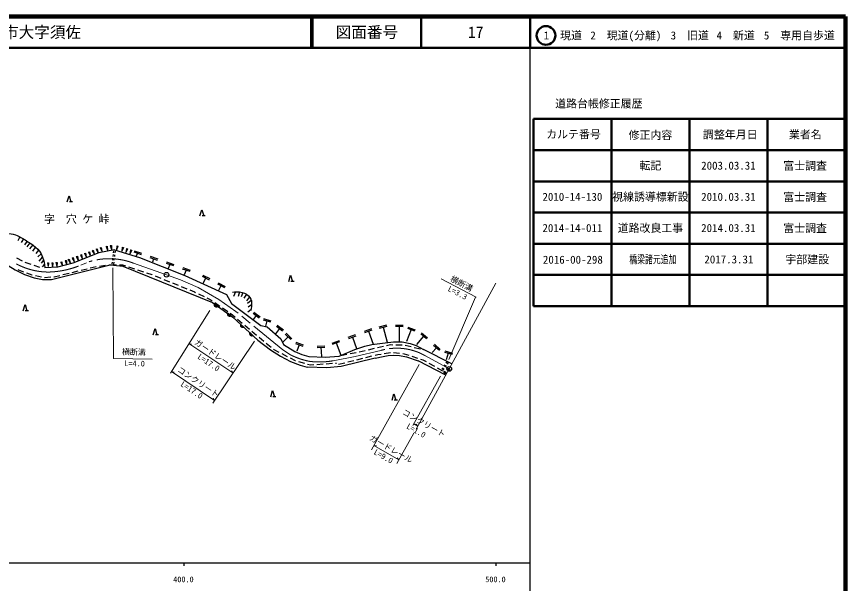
# Model space of a CAD drawing. Units: millimetres, scale not verified. Extents: x 40000 to 680000, y 20000 to 380000.
# Drawn here: x 414365 to 680000, y 198357 to 380000 of the extents above; entities that cross this region are included whole.
import ezdxf
from ezdxf.enums import TextEntityAlignment as Align

# ---------------------------------------------------------------- set-up
doc = ezdxf.new("R2010")
doc.units = ezdxf.units.MM
doc.header["$LTSCALE"] = 1000
doc.header["$PDMODE"] = 32
doc.header["$PDSIZE"] = 500
doc.linetypes.add('CHAIN', pattern=[18.5, 12, -1.5, 3.5, -1.5])
for name, color, linetype, lineweight in [('M-BGD', 7, 'Continuous', 25), ('M-BMK', 2, 'CHAIN', 13), ('M-BMK-SRVR', 3, 'Continuous', 25), ('M-STR-HTXT', 7, 'Continuous', 13), ('M-TTL', 2, 'Continuous', 140), ('M-TTL-BAND', 7, 'Continuous', 25), ('M-TTL-FRAM', 2, 'Continuous', 50), ('M-TTL-LINE', 7, 'Continuous', 50), ('M-TTL-TXT', 7, 'Continuous', 13)]:
    doc.layers.add(name, color=color, linetype=linetype, lineweight=lineweight)
doc.layers.add('M-BMK-HTXT', color=7, linetype='Continuous')
doc.layers.add('M-OTRS', color=6, linetype='Continuous')
doc.styles.add('ＭＳ ゴシック', font='')
doc.styles.get('ＭＳ ゴシック').set_extended_font_data('MS Gothic')

msp = doc.modelspace()

# ---------------------------------------------------------------- hatches: boundary and pattern name
at = {"layer": 'M-BGD'}
for points in [[(477707, 287906, 0.71429), (478854, 287104)], [(481999, 284907, 0.71429), (483147, 284105)], [(486142, 281455, 0.71429), (487169, 280504)], [(489076, 278737, 0.71429), (490103, 277785)], [(551378, 266257, 0.45377), (551481, 265736, 0.45377), (551984, 265908)]]:
    msp.add_hatch(color=256, dxfattribs=at).paths.add_polyline_path(points)

# ---------------------------------------------------------------- linework, layer by layer
for p, q in [((430580, 320593), (431180, 322593)), ((431180, 322593), (431780, 320593)), ((432280, 320593), (431280, 320593)), ((473135, 316102), (473735, 318102)), ((473735, 318102), (474335, 316102)), ((474835, 316102), (473835, 316102)), ((415458, 309432), (414764, 308143)), ((416596, 308746), (415795, 307570)), ((417799, 308003), (416896, 306809)), ((418650, 307458), (417693, 306209)), ((419539, 306858), (418553, 305553)), ((420445, 306170), (419446, 304859)), ((439903, 305441), (440207, 305552)), ((440055, 305496), (440423, 304484)), ((440207, 305552), (440423, 304484)), ((441122, 305885), (441474, 306013)), ((441122, 305885), (441725, 304777)), ((441298, 305949), (441725, 304777)), ((441474, 306013), (441725, 304777)), ((443037, 306374), (443422, 306443)), ((443037, 306374), (443458, 305125)), ((443229, 306408), (443458, 305125)), ((443422, 306443), (443458, 305125)), ((444410, 306619), (444787, 306686)), ((444410, 306619), (444823, 305397)), ((444599, 306652), (444823, 305397)), ((444787, 306686), (444823, 305397)), ((446480, 306553), (446380, 305266)), ((446667, 306510), (446380, 305266)), ((446854, 306467), (446380, 305266)), ((446480, 306553), (446854, 306467)), ((448239, 306096), (448047, 304819)), ((448422, 306040), (448047, 304819)), ((448605, 305984), (448047, 304819)), ((448239, 306096), (448605, 305984)), ((449560, 305690), (449366, 304404)), ((449744, 305634), (449366, 304404)), ((449928, 305577), (449366, 304404)), ((449560, 305690), (449928, 305577)), ((421442, 305179), (420561, 304100)), ((422198, 304007), (421184, 302987)), ((422627, 303057), (421540, 301669)), ((433499, 303111), (433857, 303241)), ((433499, 303111), (434111, 301985)), ((433678, 303176), (434111, 301985)), ((433857, 303241), (434111, 301985)), ((434802, 303585), (435148, 303711)), ((434802, 303585), (435395, 302493)), ((434975, 303648), (435395, 302493)), ((435148, 303711), (435395, 302493)), ((436093, 304055), (436429, 304177)), ((436093, 304055), (436668, 302997)), ((436261, 304116), (436668, 302997)), ((436429, 304177), (436668, 302997)), ((437374, 304521), (437699, 304639)), ((437374, 304521), (437930, 303497)), ((437536, 304580), (437930, 303497)), ((437699, 304639), (437930, 303497)), ((438644, 304983), (438958, 305097)), ((438644, 304983), (439182, 303992)), ((438801, 305040), (439182, 303992)), ((438958, 305097), (439182, 303992)), ((439903, 305441), (440423, 304484)), ((445311, 303142), (445382, 303738)), ((445453, 304334), (445524, 304930)), ((445808, 303083), (445879, 303679)), ((445950, 304275), (446021, 304871)), ((450883, 305283), (450688, 303987)), ((451069, 305226), (450688, 303987)), ((451255, 305169), (450688, 303987)), ((450883, 305283), (451255, 305169)), ((451896, 304609), (454258, 303789)), ((452027, 304987), (454389, 304167)), ((453077, 304199), (452731, 303203)), ((457223, 303184), (459585, 302364)), ((414384, 302704), (416115, 301701)), ((417030, 301310), (418918, 300650)), ((419862, 300320), (421750, 299660)), ((423014, 301953), (422297, 300979)), ((423281, 300625), (422603, 299766)), ((424279, 301049), (424633, 301067)), ((424279, 301049), (424514, 299879)), ((424456, 301058), (424514, 299879)), ((424633, 301067), (424514, 299879)), ((425628, 301115), (425989, 301133)), ((425628, 301115), (425868, 299920)), ((425809, 301124), (425868, 299920)), ((425989, 301133), (425868, 299920)), ((426985, 301181), (427353, 301199)), ((426985, 301181), (427229, 299962)), ((427169, 301190), (427229, 299962)), ((427353, 301199), (427229, 299962)), ((428520, 301352), (428825, 301440)), ((428520, 301352), (428966, 300380)), ((428673, 301396), (428966, 300380)), ((428825, 301440), (428966, 300380)), ((429951, 301812), (430314, 301868)), ((429951, 301812), (430319, 300630)), ((430132, 301840), (430319, 300630)), ((430314, 301868), (430319, 300630)), ((430912, 302169), (431258, 302295)), ((430912, 302169), (431504, 301082)), ((431085, 302232), (431504, 301082)), ((431258, 302295), (431504, 301082)), ((432186, 302633), (432554, 302767)), ((432186, 302633), (432817, 301472)), ((432370, 302700), (432817, 301472)), ((432554, 302767), (432817, 301472)), ((440905, 300044), (442889, 300291)), ((443882, 300414), (444348, 300472)), ((444348, 300472), (446347, 300438)), ((445028, 300759), (445099, 301355)), ((445170, 301951), (445241, 302546)), ((445524, 300700), (445595, 301296)), ((445666, 301892), (445737, 302487)), ((447347, 300422), (448281, 300406)), ((448281, 300406), (449295, 300076)), ((457092, 302806), (459454, 301986)), ((458273, 302396), (457875, 301249)), ((462288, 301002), (464650, 300183)), ((462419, 301380), (464781, 300561)), ((463469, 300593), (462994, 299223)), ((414724, 298989), (414963, 298845)), ((414963, 298845), (416578, 298250)), ((417517, 297904), (419244, 297268)), ((429226, 297312), (431169, 297787)), ((432140, 298025), (434083, 298500)), ((435055, 298738), (436997, 299213)), ((437969, 299450), (439870, 299915)), ((439870, 299915), (439912, 299920)), ((450246, 299767), (452148, 299148)), ((453099, 298838), (455000, 298220)), ((455951, 297910), (457715, 297336)), ((467484, 299199), (469846, 298379)), ((467615, 299577), (469977, 298757)), ((468665, 298789), (468112, 297197)), ((419244, 297268), (419400, 297235)), ((420378, 297030), (422336, 296619)), ((423315, 296426), (425311, 296556)), ((426309, 296621), (426434, 296630)), ((426434, 296630), (428255, 297075)), ((457715, 297336), (457850, 297282)), ((458777, 296906), (460630, 296156)), ((461557, 295780), (463411, 295030)), ((473857, 296806), (476084, 295671)), ((474038, 297163), (476266, 296028)), ((474971, 296239), (474070, 294471)), ((501576, 295146), (502176, 297146)), ((502176, 297146), (502776, 295146)), ((503276, 295146), (502276, 295146)), ((464338, 294654), (466192, 293904)), ((467119, 293528), (468972, 292777)), ((469899, 292402), (471344, 291817)), ((478757, 294310), (480985, 293175)), ((478939, 294666), (481167, 293531)), ((479871, 293742), (479071, 292171)), ((471344, 291817), (471742, 291626)), ((472643, 291193), (474446, 290326)), ((475347, 289893), (476441, 289367)), ((484535, 291816), (483900, 290295)), ((485851, 291768), (485343, 290320)), ((486846, 291583), (486291, 290179)), ((488068, 291034), (487246, 289719)), ((488974, 290231), (488063, 288935)), ((416467, 285736), (417067, 287736)), ((417067, 287736), (417667, 285736)), ((476441, 289367), (477087, 288920)), ((477103, 288328), (483693, 283724)), ((477909, 288350), (479553, 287211)), ((489586, 288986), (488339, 288109)), ((489675, 287610), (488572, 286907)), ((418167, 285736), (417167, 285736)), ((480375, 286641), (482019, 285502)), ((482841, 284933), (483594, 284411)), ((483594, 284411), (484420, 283709)), ((489471, 286052), (488489, 285280)), ((490177, 285005), (492159, 283481)), ((491168, 284243), (490196, 282979)), ((490421, 285322), (492402, 283798)), ((483693, 283724), (491718, 276289)), ((485182, 283062), (486706, 281767)), ((493388, 282831), (495790, 282136)), ((493499, 283215), (495901, 282521)), ((494589, 282484), (494105, 280812)), ((458166, 278038), (458766, 280038)), ((458766, 280038), (459366, 278038)), ((487468, 281119), (488993, 279825)), ((489759, 279182), (491300, 277908)), ((498632, 280017), (497358, 278305)), ((497630, 280763), (499635, 279270)), ((497869, 281084), (499874, 279591)), ((525832, 279151), (528180, 280011)), ((525970, 278776), (528317, 279636)), ((527144, 279206), (528663, 275059)), ((530590, 280570), (533014, 281180)), ((530688, 280182), (533112, 280792)), ((531900, 280487), (533103, 275708)), ((535760, 280741), (538260, 280724)), ((535763, 281141), (538263, 281124)), ((537010, 280732), (536976, 275890)), ((540775, 279699), (539355, 275880)), ((539604, 280134), (541947, 279263)), ((539743, 280509), (542086, 279638)), ((459866, 278038), (458866, 278038)), ((492071, 277271), (493613, 275997)), ((501382, 277389), (499669, 275675)), ((500498, 278273), (502266, 276505)), ((500781, 278555), (502549, 276788)), ((520668, 277259), (523015, 278119)), ((520806, 276884), (523153, 277744)), ((521979, 277314), (523313, 273674)), ((544815, 277536), (542498, 274925)), ((543879, 278366), (545750, 276707)), ((544145, 278665), (546015, 277006)), ((494384, 275360), (495925, 274086)), ((503734, 275272), (506080, 274409)), ((503872, 275647), (506218, 274785)), ((504907, 274841), (504138, 272747)), ((510660, 274376), (513157, 274493)), ((510679, 273976), (513176, 274094)), ((511927, 274035), (512066, 271087)), ((515504, 275368), (517851, 276228)), ((515641, 274992), (517989, 275852)), ((516815, 275422), (518239, 271536)), ((527099, 273258), (529049, 273702)), ((530024, 273924), (531974, 274367)), ((532949, 274589), (534182, 274869)), ((534182, 274869), (534918, 274855)), ((535918, 274836), (537917, 274798)), ((538909, 274714), (540852, 274240)), ((541823, 274003), (543766, 273529)), ((548929, 273887), (547589, 272376)), ((547994, 274716), (549864, 273057)), ((548259, 275015), (550130, 273356)), ((496696, 273449), (496857, 273316)), ((496857, 273316), (498450, 272496)), ((499339, 272039), (501118, 271124)), ((518286, 271441), (520250, 271816)), ((521232, 272004), (523197, 272378)), ((524174, 272593), (526124, 273036)), ((526327, 270759), (528270, 271236)), ((529241, 271474), (530127, 271692)), ((530127, 271692), (531200, 271867)), ((532187, 272028), (534161, 272350)), ((535150, 272391), (537136, 272149)), ((538128, 272028), (538575, 271974)), ((538575, 271974), (540050, 271497)), ((541002, 271190), (542905, 270576)), ((544738, 273292), (545154, 273190)), ((553835, 268673), (544815, 273367)), ((551528, 272496), (553920, 271769)), ((551645, 272879), (554037, 272152)), ((552724, 272133), (552065, 269964)), ((502007, 270667), (503700, 269796)), ((503700, 269796), (503792, 269769)), ((504752, 269488), (506672, 268927)), ((507632, 268646), (508516, 268388)), ((508516, 268388), (509592, 268463)), ((510589, 268533), (512585, 268673)), ((513582, 268744), (515577, 268884)), ((516575, 268954), (516936, 268979)), ((517587, 268613), (519529, 269090)), ((520500, 269328), (522443, 269805)), ((523414, 270044), (525356, 270520)), ((551892, 265069), (543017, 269735)), ((543856, 270268), (544564, 270040)), ((544564, 270040), (545662, 269428)), ((546535, 268942), (548282, 267968)), ((551371, 267957), (551709, 268453)), ((552047, 268949), (552376, 269433)), ((552460, 268668), (552789, 269151)), ((549156, 267481), (550903, 266508)), ((550696, 266965), (551034, 267461)), ((551110, 266684), (551447, 267180)), ((551777, 266021), (552280, 265741)), ((551785, 267676), (552122, 268172)), ((495802, 258151), (496402, 260151)), ((496402, 260151), (497002, 258151)), ((497502, 258151), (496502, 258151)), ((534721, 257082), (535321, 259082)), ((535321, 259082), (535921, 257082)), ((536421, 257082), (535421, 257082))]:
    msp.add_line(p, q, dxfattribs=at)
for points in [[(445792, 305284), (440695, 304269), (432372, 300973), (427528, 299671), (423374, 299456)], [(445792, 305284), (453716, 302788), (468297, 297016), (481610, 290894), (483203, 288100), (492603, 281026), (494635, 280545), (499033, 276714), (499937, 274940), (503581, 272680)], [(409132, 302299), (411677, 300232), (413876, 298806), (416921, 297356), (419990, 296317), (422624, 295761), (425573, 295737), (444348, 300472)], [(444348, 300472), (448379, 299985), (477103, 288328)], [(491718, 276289), (495729, 273213), (498955, 271183), (502145, 269516), (505287, 268259), (507490, 267645)], [(522825, 273304), (525955, 274396), (528266, 274877), (531588, 275386), (535192, 275796), (537932, 275727), (540468, 275201), (542461, 274597), (544815, 273367)], [(503581, 272680), (505781, 271695), (508069, 271051), (513231, 270846)], [(513231, 270846), (517725, 271211), (522825, 273304)], [(529251, 270588), (531811, 271114), (533449, 271410), (535245, 271469), (537099, 271410), (539369, 270956), (543017, 269735)], [(529251, 270588), (518393, 267816), (513764, 267433), (507490, 267645)]]:
    msp.add_lwpolyline(points, dxfattribs=at)
for points in [[(477707, 287906, 0.71429), (478854, 287104)], [(481999, 284907, 0.71429), (483147, 284105)], [(486142, 281455, 0.71429), (487169, 280504)], [(489076, 278737, 0.71429), (490103, 277785)], [(551378, 266257, 0.45377), (551481, 265736, 0.45377), (551984, 265908)]]:
    msp.add_lwpolyline(points, format="xyb", close=True, dxfattribs=at)
for points, knots in [([(408386, 310024), (409806, 310434), (410485, 310518), (411847, 310468), (414034, 310389), (415220, 309612), (417072, 308447), (419676, 306811), (421632, 305812), (422680, 302921), (423150, 301624), (423349, 300916), (423374, 299456)], [0, 0, 0, 0, 1, 1, 1, 2, 2, 2, 3, 3, 3, 4, 4, 4, 4]), ([(483571, 291681), (484531, 291856), (484968, 291887), (485851, 291768), (487076, 291604), (487855, 291338), (488741, 290476), (490070, 289184), (489671, 287535), (489442, 285783)], [0, 0, 0, 0, 1, 1, 1, 2, 2, 2, 3, 3, 3, 3])]:
    msp.add_open_spline(points, degree=3, knots=knots, dxfattribs=at)
at = {"layer": 'M-BMK'}
for p, q in [((434938, 300363), (436784, 301105)), ((462413, 297249), (451859, 300974)), ((545403, 271277), (553037, 267117))]:
    msp.add_line(p, q, dxfattribs=at)
for points in [[(502178, 271600), (499661, 273210), (484624, 285523), (479209, 289386), (472518, 293145), (466862, 295594), (462413, 297249)], [(531091, 273002), (522838, 271107), (515822, 269712)]]:
    msp.add_lwpolyline(points, dxfattribs=at)
for centre, radius, start, end in [((424605, 319690), 21553, 241.63498, 270.55964), ((444067, 280612), 21802, 69.05926, 107.27563), ((423879, 326727), 28604, 271.87591, 291.23204), ((536230, 255401), 18336, 59.98181, 106.2782), ((512779, 292605), 23529, 243.22258, 258.82822), ((511404, 294368), 25049, 262.69668, 280.15817)]:
    msp.add_arc(centre, radius, start, end, dxfattribs=at)
at = {"layer": 'M-BMK-SRVR'}
for centre in [(462413, 297249), (462413, 297249), (553037, 267117), (553037, 267117)]:
    msp.add_circle(centre, 750, dxfattribs=at)
at = {"layer": 'M-OTRS'}
for p in [(552973, 266981), (552975, 266986)]:
    msp.add_point(p, dxfattribs=at)
at = {"layer": 'M-STR-HTXT'}
for p, q in [((445197, 299488), (445387, 270469)), ((561642, 290069), (550391, 295941)), ((561452, 290069), (552872, 270125)), ((476264, 285844), (463677, 265738)), ((483715, 265792), (469624, 275237)), ((469624, 275237), (470433, 275027)), ((490567, 275993), (477238, 256149)), ((457827, 270202), (445387, 270469)), ((543392, 268507), (528101, 241177)), ((477822, 257019), (464017, 266282)), ((464017, 266282), (464827, 266071)), ((483715, 265792), (483213, 266461)), ((550277, 264747), (541376, 248917)), ((477822, 257019), (477321, 257688)), ((542934, 248745), (541679, 249456)), ((541679, 249456), (542503, 249307)), ((542934, 248745), (542383, 249375)), ((541668, 246536), (536215, 236764)), ((536904, 238000), (528871, 242553)), ((528871, 242553), (529694, 242404)), ((536904, 238000), (536353, 238629))]:
    msp.add_line(p, q, dxfattribs=at)
msp.add_lwpolyline([(567950, 294613), (553037, 267117), (542390, 247756)], dxfattribs=at)
at = {"layer": 'M-TTL'}
for p, q in [((680000, 380000), (40000, 380000)), ((680000, 20000), (680000, 380000))]:
    msp.add_line(p, q, dxfattribs=at)
at = {"layer": 'M-TTL-BAND'}
for p, q in [((579000, 20000), (579000, 370000)), ((40000, 205000), (579000, 205000)), ((468000, 205000), (468000, 204000)), ((568000, 205000), (568000, 204000))]:
    msp.add_line(p, q, dxfattribs=at)
at = {"layer": 'M-TTL-FRAM'}
for p, q in [((580000, 347197), (580000, 287197)), ((580000, 347197), (680000, 347197)), ((580000, 287197), (680000, 287197))]:
    msp.add_line(p, q, dxfattribs=at)
at = {"layer": 'M-TTL-LINE'}
for p, q in [((508747, 380000), (508747, 370000)), ((509247, 380000), (509247, 370000)), ((543997, 380000), (543997, 370000)), ((579000, 380000), (579000, 370000)), ((40000, 370000), (680000, 370000)), ((605000, 347197), (605000, 287197)), ((630000, 347197), (630000, 287197)), ((655000, 347197), (655000, 287197)), ((580000, 337197), (680000, 337197)), ((580000, 327197), (680000, 327197)), ((580000, 317197), (680000, 317197)), ((580000, 307197), (680000, 307197)), ((580000, 297197), (680000, 297197))]:
    msp.add_line(p, q, dxfattribs=at)
msp.add_circle((584031, 373958), 3000, dxfattribs=at)

# ---------------------------------------------------------------- texts
at = {"layer": 'M-BMK-HTXT', "style": 'ＭＳ ゴシック'}
msp.add_text('字\u3000穴 ケ 峠', height=2566, dxfattribs=at).set_placement((423159, 313048), align=Align.BOTTOM_LEFT)
at = {"layer": 'M-STR-HTXT', "style": 'ＭＳ ゴシック'}
for s, rotation, p in [('横断溝', 332.441, (552914, 294905)), ('L=3.3', 332.441, (552129, 291706)), ('ガードレール', 326.167, (470836, 274746)), ('横断溝', 358.771, (448073, 271145)), ('L=17.0', 326.167, (471860, 270112)), ('L=4.0', 358.771, (448898, 267455)), ('コンクリート', 326.141, (465407, 265959)), ('L=17.0', 326.141, (466429, 261324)), ('コンクリート', 330.456, (537494, 252236)), ('L=1.0', 330.456, (538862, 247691)), ('ガードレール', 330.456, (527018, 243956)), ('L=9.0', 330.456, (528386, 239412))]:
    msp.add_text(s, height=1833, rotation=rotation, dxfattribs=at).set_placement(p, align=Align.BOTTOM_LEFT)
at = {"layer": 'M-TTL-BAND', "style": 'ＭＳ ゴシック'}
for s, p in [('400.0', (467844, 198195)), ('500.0', (567844, 198195))]:
    msp.add_text(s, height=1833, dxfattribs=at).set_placement(p, align=Align.BOTTOM_CENTER)
at = {"layer": 'M-TTL-TXT', "style": 'ＭＳ ゴシック'}
msp.add_text('萩市大字須佐', height=3666, dxfattribs=at).set_placement((405024, 375000), align=Align.MIDDLE_LEFT)
for s, height, p in [('図面番号', 3666, (526622, 375000)), ('17', 3666, (561497, 375000)), ('1\u3000現道', 2566, (589448, 373958)), ('2\u3000現道(分離)', 2566, (609619, 373958)), ('3\u3000旧道', 2566, (630121, 373958)), ('4\u3000新道', 2566, (644824, 373958)), ('5\u3000専用自歩道', 2566, (665228, 373958)), ('道路台帳修正履歴', 2566, (600968, 352113)), ('カルテ番号', 2566, (592839, 342277)), ('修正内容', 2566, (617509, 342023)), ('調整年月日', 2566, (643089, 342197)), ('業者名', 2566, (667134, 342197)), ('転記', 2566, (617500, 332245)), ('2003.03.31', 2566, (642500, 332245)), ('富士調査', 2566, (667077, 332189)), ('2010-14-130', 2566, (592500, 322245)), ('視線誘導標新設', 2566, (617500, 322245)), ('2010.03.31', 2566, (642500, 322245)), ('富士調査', 2566, (667077, 322189)), ('2014-14-011', 2566, (592500, 312245)), ('道路改良工事', 2566, (617500, 312245)), ('2014.03.31', 2566, (642500, 312245)), ('富士調査', 2566, (667077, 312189))]:
    msp.add_text(s, height=height, dxfattribs=at).set_placement(p, align=Align.MIDDLE_CENTER)
for s, p in [('2016-00-298', (583046, 300044)), ('2017.3.31', (634796, 300138))]:
    msp.add_text(s, height=2566, dxfattribs=at).set_placement(p, align=Align.BOTTOM_LEFT)
at = {"layer": 'M-TTL-TXT', "style": 'ＭＳ ゴシック', "width": 0.7}
msp.add_text('橋梁諸元追加', height=2566, dxfattribs=at).set_placement((610749, 300138), align=Align.BOTTOM_LEFT)
at = {"layer": 'M-TTL-TXT', "style": 'ＭＳ ゴシック'}
msp.add_text('宇部建設', height=2566, dxfattribs=at).set_placement((667758, 300138), align=Align.BOTTOM_CENTER)

doc.saveas('drawing.dxf')
